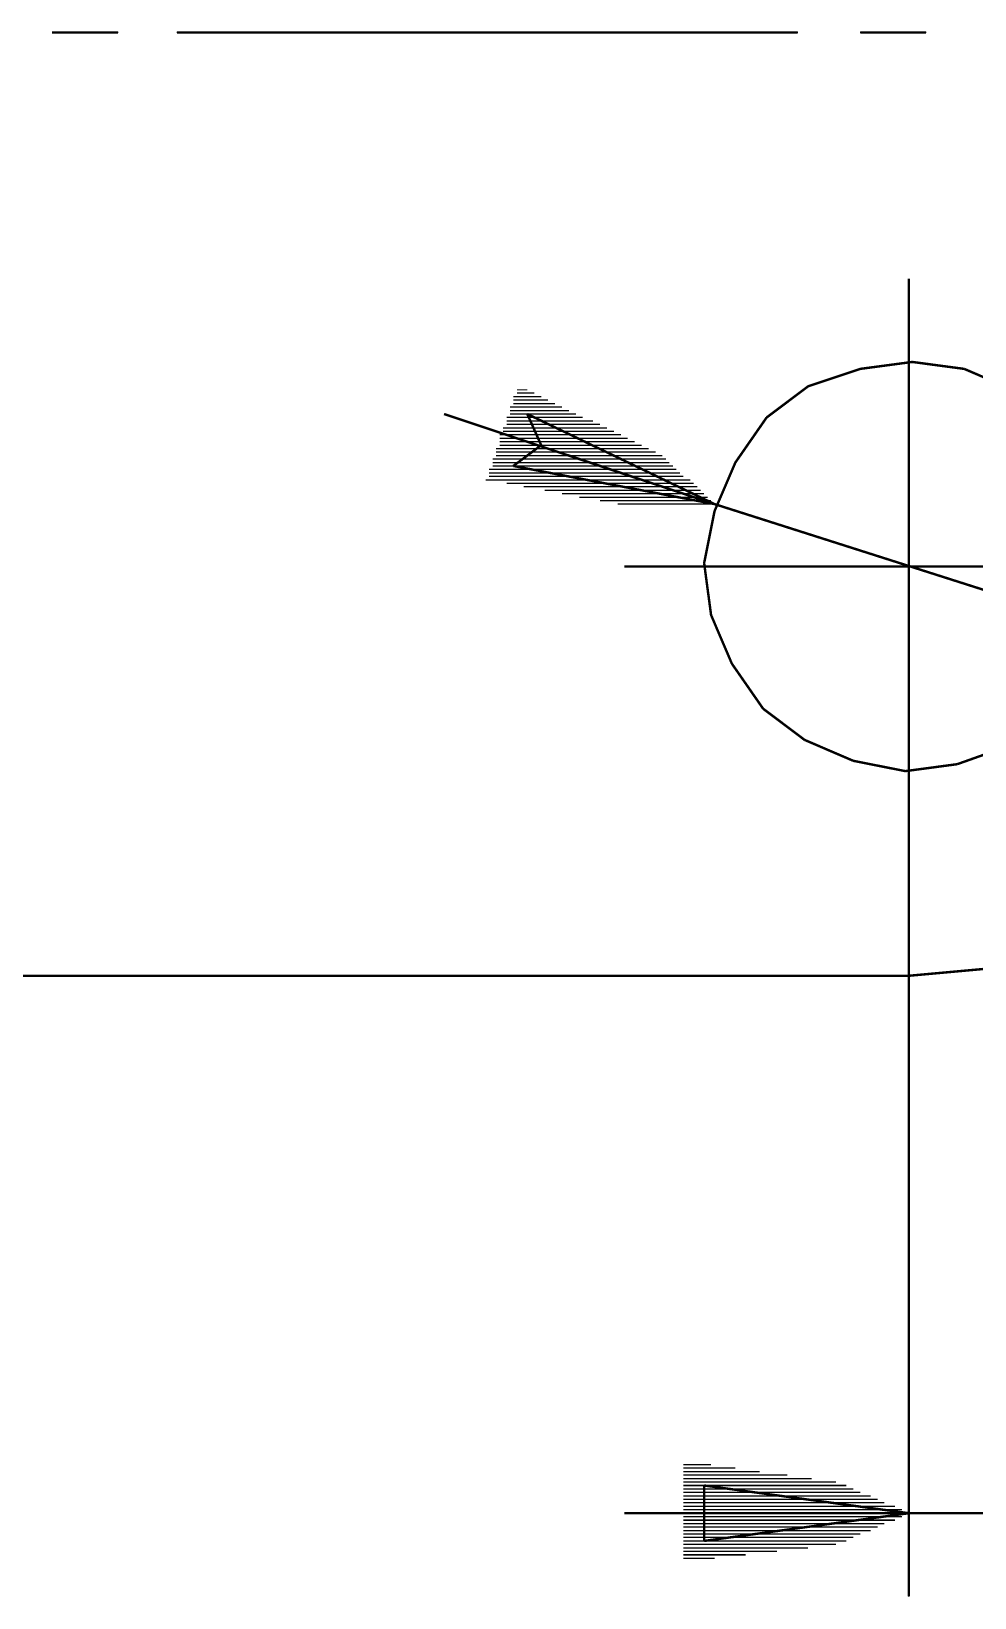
# Model space of a CAD drawing. Extents: x 0 to 74, y -1 to 105.
# Drawn here: x 39.39 to 47.52, y 55.41 to 68.91 of the extents above; entities that cross this region are included whole.
import ezdxf

# ---------------------------------------------------------------- set-up
doc = ezdxf.new("R2010")
doc.units = 0
doc.header["$MEASUREMENT"] = 0
doc.linetypes.add('atContinuous2', pattern=[0])
doc.layers.add('at_Entity', color=7, linetype='Continuous')

msp = doc.modelspace()

# ---------------------------------------------------------------- linework, layer by layer
at = {"layer": 'at_Entity', "color": 0, "linetype": 'atContinuous2'}
for p, q in [((40.134, 68.904), (39.566, 68.904)), ((45.996, 68.904), (40.642, 68.904)), ((47.102, 68.904), (46.534, 68.904)), ((46.953, 64.298), (46.953, 66.78)), ((46.534, 66.003), (46.983, 66.063)), ((46.983, 66.063), (47.431, 66.003)), ((46.085, 65.853), (46.534, 66.003)), ((47.431, 66.003), (47.85, 65.823)), ((45.727, 65.584), (46.085, 65.853)), ((42.945, 65.614), (45.278, 64.837)), ((43.663, 65.614), (45.278, 64.837)), ((43.783, 65.345), (43.663, 65.614)), ((45.457, 65.195), (45.727, 65.584)), ((43.543, 65.166), (43.783, 65.345)), ((45.278, 64.837), (43.543, 65.166)), ((45.278, 64.777), (45.457, 65.195)), ((45.188, 64.328), (45.278, 64.777)), ((48.657, 63.76), (45.278, 64.837)), ((45.248, 63.88), (45.188, 64.328)), ((46.953, 64.298), (44.5, 64.298)), ((46.953, 64.298), (49.435, 64.298)), ((46.953, 64.298), (46.953, 61.846)), ((46.953, 55.416), (46.953, 64.298)), ((57.181, 64.298), (46.953, 64.298)), ((45.427, 63.461), (45.248, 63.88)), ((45.697, 63.072), (45.427, 63.461)), ((46.055, 62.803), (45.697, 63.072)), ((46.474, 62.623), (46.055, 62.803)), ((47.79, 62.743), (47.371, 62.594)), ((46.923, 62.534), (46.474, 62.623)), ((47.371, 62.594), (46.923, 62.534)), ((47.611, 60.829), (46.953, 60.769)), ((46.953, 60.769), (39.207, 60.769)), ((45.188, 56.373), (46.953, 56.134)), ((45.188, 56.134), (45.188, 56.373)), ((44.5, 56.134), (46.953, 56.134)), ((45.188, 55.895), (45.188, 56.134)), ((46.953, 56.134), (45.188, 55.895)), ((50.482, 56.134), (46.953, 56.134))]:
    msp.add_line(p, q, dxfattribs=at)
at = {"layer": 'at_Entity', "color": 0}
for points in [[(39.566, 68.904, 0.0211, 0.0211, 0), (40.134, 68.904, 0.0211, 0.0211, 0)], [(40.642, 68.904, 0.0211, 0.0211, 0), (45.996, 68.904, 0.0211, 0.0211, 0)], [(46.534, 68.904, 0.0211, 0.0211, 0), (47.102, 68.904, 0.0211, 0.0211, 0)], [(46.953, 66.78, 0.0211, 0.0211, 0), (46.953, 64.298, 0.0211, 0.0211, 0)], [(46.983, 66.063, 0.0211, 0.0211, 0), (46.534, 66.003, 0.0211, 0.0211, 0)], [(47.431, 66.003, 0.0211, 0.0211, 0), (46.983, 66.063, 0.0211, 0.0211, 0)], [(46.534, 66.003, 0.0211, 0.0211, 0), (46.085, 65.853, 0.0211, 0.0211, 0)], [(47.85, 65.823, 0.0211, 0.0211, 0), (47.431, 66.003, 0.0211, 0.0211, 0)], [(46.085, 65.853, 0.0211, 0.0211, 0), (45.727, 65.584, 0.0211, 0.0211, 0)], [(45.278, 64.837, 0.0211, 0.0211, 0), (42.945, 65.614, 0.0211, 0.0211, 0)], [(45.278, 64.837, 0.0211, 0.0211, 0), (43.663, 65.614, 0.0211, 0.0211, 0)], [(43.663, 65.614, 0.0211, 0.0211, 0), (43.783, 65.345, 0.0211, 0.0211, 0)], [(43.693, 65.554, 0.0116, 0.0116, 0), (43.813, 65.554, 0.0116, 0.0116, 0)], [(43.693, 65.584, 0.00598, 0.00598, 0), (43.753, 65.584, 0.00598, 0.00598, 0)], [(43.723, 65.524, 0.0116, 0.0116, 0), (43.872, 65.524, 0.0116, 0.0116, 0)], [(45.727, 65.584, 0.0211, 0.0211, 0), (45.457, 65.195, 0.0211, 0.0211, 0)], [(43.723, 65.494, 0.0116, 0.0116, 0), (43.932, 65.494, 0.0116, 0.0116, 0)], [(43.753, 65.465, 0.0116, 0.0116, 0), (43.992, 65.465, 0.0116, 0.0116, 0)], [(43.753, 65.435, 0.0116, 0.0116, 0), (44.052, 65.435, 0.0116, 0.0116, 0)], [(43.783, 65.405, 0.0116, 0.0116, 0), (44.112, 65.405, 0.0116, 0.0116, 0)], [(43.783, 65.345, 0.0211, 0.0211, 0), (43.543, 65.166, 0.0211, 0.0211, 0)], [(43.663, 65.255, 0.0116, 0.0116, 0), (44.052, 65.255, 0.0116, 0.0116, 0)], [(43.723, 65.285, 0.0116, 0.0116, 0), (43.962, 65.285, 0.0116, 0.0116, 0)], [(43.753, 65.315, 0.0116, 0.0116, 0), (43.872, 65.315, 0.0116, 0.0116, 0)], [(43.783, 65.375, 0.0116, 0.0116, 0), (44.171, 65.375, 0.0116, 0.0116, 0)], [(43.783, 65.345, 0.0116, 0.0116, 0), (44.231, 65.345, 0.0116, 0.0116, 0)], [(43.872, 65.315, 0.0116, 0.0116, 0), (44.291, 65.315, 0.0116, 0.0116, 0)], [(43.962, 65.285, 0.0116, 0.0116, 0), (44.351, 65.285, 0.0116, 0.0116, 0)], [(44.052, 65.255, 0.0116, 0.0116, 0), (44.411, 65.255, 0.0116, 0.0116, 0)], [(43.543, 65.166, 0.0211, 0.0211, 0), (45.278, 64.837, 0.0211, 0.0211, 0)], [(43.543, 65.166, 0.0116, 0.0116, 0), (44.321, 65.166, 0.0116, 0.0116, 0)], [(43.603, 65.195, 0.0116, 0.0116, 0), (44.231, 65.195, 0.0116, 0.0116, 0)], [(43.633, 65.225, 0.0116, 0.0116, 0), (44.141, 65.225, 0.0116, 0.0116, 0)], [(43.723, 65.136, 0.0116, 0.0116, 0), (44.411, 65.136, 0.0116, 0.0116, 0)], [(44.141, 65.225, 0.0116, 0.0116, 0), (44.47, 65.225, 0.0116, 0.0116, 0)], [(44.231, 65.195, 0.0116, 0.0116, 0), (44.56, 65.195, 0.0116, 0.0116, 0)], [(44.321, 65.166, 0.0116, 0.0116, 0), (44.62, 65.166, 0.0116, 0.0116, 0)], [(44.411, 65.136, 0.0116, 0.0116, 0), (44.68, 65.136, 0.0116, 0.0116, 0)], [(45.457, 65.195, 0.0211, 0.0211, 0), (45.278, 64.777, 0.0211, 0.0211, 0)], [(43.872, 65.106, 0.0116, 0.0116, 0), (44.5, 65.106, 0.0116, 0.0116, 0)], [(44.022, 65.076, 0.0116, 0.0116, 0), (44.59, 65.076, 0.0116, 0.0116, 0)], [(44.201, 65.046, 0.0116, 0.0116, 0), (44.68, 65.046, 0.0116, 0.0116, 0)], [(44.351, 65.016, 0.0116, 0.0116, 0), (44.77, 65.016, 0.0116, 0.0116, 0)], [(44.5, 65.106, 0.0116, 0.0116, 0), (44.74, 65.106, 0.0116, 0.0116, 0)], [(44.5, 64.986, 0.0116, 0.0116, 0), (44.859, 64.986, 0.0116, 0.0116, 0)], [(44.59, 65.076, 0.0116, 0.0116, 0), (44.799, 65.076, 0.0116, 0.0116, 0)], [(44.68, 65.046, 0.0116, 0.0116, 0), (44.859, 65.046, 0.0116, 0.0116, 0)], [(44.77, 65.016, 0.0116, 0.0116, 0), (44.919, 65.016, 0.0116, 0.0116, 0)], [(44.859, 64.986, 0.0116, 0.0116, 0), (44.979, 64.986, 0.0116, 0.0116, 0)], [(44.65, 64.956, 0.0116, 0.0116, 0), (44.949, 64.956, 0.0116, 0.0116, 0)], [(44.829, 64.926, 0.0116, 0.0116, 0), (45.039, 64.926, 0.0116, 0.0116, 0)], [(44.949, 64.956, 0.00897, 0.00897, 0), (45.039, 64.956, 0.00897, 0.00897, 0)], [(44.979, 64.896, 0.0116, 0.0116, 0), (45.128, 64.896, 0.0116, 0.0116, 0)], [(45.039, 64.926, 0.00598, 0.00598, 0), (45.098, 64.926, 0.00598, 0.00598, 0)], [(45.128, 64.866, 0.00897, 0.00897, 0), (45.218, 64.866, 0.00897, 0.00897, 0)], [(45.128, 64.896, 0.00299, 0.00299, 0), (45.158, 64.896, 0.00299, 0.00299, 0)], [(45.278, 64.837, 0.0211, 0.0211, 0), (48.657, 63.76, 0.0211, 0.0211, 0)], [(45.278, 64.777, 0.0211, 0.0211, 0), (45.188, 64.328, 0.0211, 0.0211, 0)], [(44.5, 64.298, 0.0211, 0.0211, 0), (46.953, 64.298, 0.0211, 0.0211, 0)], [(45.188, 64.328, 0.0211, 0.0211, 0), (45.248, 63.88, 0.0211, 0.0211, 0)], [(49.435, 64.298, 0.0211, 0.0211, 0), (46.953, 64.298, 0.0211, 0.0211, 0)], [(46.953, 61.846, 0.0211, 0.0211, 0), (46.953, 64.298, 0.0211, 0.0211, 0)], [(46.953, 64.298, 0.0211, 0.0211, 0), (46.953, 55.416, 0.0211, 0.0211, 0)], [(46.953, 64.298, 0.0211, 0.0211, 0), (57.181, 64.298, 0.0211, 0.0211, 0)], [(45.248, 63.88, 0.0211, 0.0211, 0), (45.427, 63.461, 0.0211, 0.0211, 0)], [(45.427, 63.461, 0.0211, 0.0211, 0), (45.697, 63.072, 0.0211, 0.0211, 0)], [(45.697, 63.072, 0.0211, 0.0211, 0), (46.055, 62.803, 0.0211, 0.0211, 0)], [(46.055, 62.803, 0.0211, 0.0211, 0), (46.474, 62.623, 0.0211, 0.0211, 0)], [(47.371, 62.594, 0.0211, 0.0211, 0), (47.79, 62.743, 0.0211, 0.0211, 0)], [(46.474, 62.623, 0.0211, 0.0211, 0), (46.923, 62.534, 0.0211, 0.0211, 0)], [(46.923, 62.534, 0.0211, 0.0211, 0), (47.371, 62.594, 0.0211, 0.0211, 0)], [(46.953, 60.769, 0.0211, 0.0211, 0), (47.611, 60.829, 0.0211, 0.0211, 0)], [(39.207, 60.769, 0.0211, 0.0211, 0), (46.953, 60.769, 0.0211, 0.0211, 0)], [(46.953, 56.134, 0.0211, 0.0211, 0), (45.188, 56.373, 0.0211, 0.0211, 0)], [(45.188, 56.373, 0.0211, 0.0211, 0), (45.188, 56.134, 0.0211, 0.0211, 0)], [(45.188, 56.343, 0.0116, 0.0116, 0), (45.427, 56.343, 0.0116, 0.0116, 0)], [(45.188, 56.313, 0.0116, 0.0116, 0), (45.637, 56.313, 0.0116, 0.0116, 0)], [(45.188, 56.283, 0.0116, 0.0116, 0), (45.876, 56.283, 0.0116, 0.0116, 0)], [(45.188, 56.253, 0.0116, 0.0116, 0), (46.085, 56.253, 0.0116, 0.0116, 0)], [(45.188, 56.224, 0.0116, 0.0116, 0), (46.295, 56.224, 0.0116, 0.0116, 0)], [(45.188, 56.194, 0.0116, 0.0116, 0), (46.534, 56.194, 0.0116, 0.0116, 0)], [(46.953, 56.134, 0.0211, 0.0211, 0), (44.5, 56.134, 0.0211, 0.0211, 0)], [(45.188, 56.134, 0.0211, 0.0211, 0), (45.188, 55.895, 0.0211, 0.0211, 0)], [(45.188, 55.895, 0.0211, 0.0211, 0), (46.953, 56.134, 0.0211, 0.0211, 0)], [(45.188, 56.164, 0.0116, 0.0116, 0), (46.743, 56.164, 0.0116, 0.0116, 0)], [(45.188, 56.134, 0.0116, 0.0116, 0), (46.953, 56.134, 0.0116, 0.0116, 0)], [(45.188, 56.104, 0.0116, 0.0116, 0), (46.743, 56.104, 0.0116, 0.0116, 0)], [(45.188, 56.074, 0.0116, 0.0116, 0), (46.534, 56.074, 0.0116, 0.0116, 0)], [(46.953, 56.134, 0.0211, 0.0211, 0), (50.482, 56.134, 0.0211, 0.0211, 0)], [(45.188, 56.044, 0.0116, 0.0116, 0), (46.295, 56.044, 0.0116, 0.0116, 0)], [(45.188, 56.014, 0.0116, 0.0116, 0), (46.085, 56.014, 0.0116, 0.0116, 0)], [(45.188, 55.984, 0.0116, 0.0116, 0), (45.876, 55.984, 0.0116, 0.0116, 0)], [(45.188, 55.954, 0.0116, 0.0116, 0), (45.637, 55.954, 0.0116, 0.0116, 0)], [(45.188, 55.925, 0.0116, 0.0116, 0), (45.427, 55.925, 0.0116, 0.0116, 0)]]:
    msp.add_lwpolyline(points, format="xyseb", dxfattribs=at)
at = {"layer": 'at_Entity', "color": 7}
for points in [[(43.573, 65.794, 0.0116, 0.0116, 0), (43.723, 65.794, 0.0116, 0.0116, 0)], [(43.573, 65.823, 0.00897, 0.00897, 0), (43.663, 65.823, 0.00897, 0.00897, 0)], [(43.513, 65.674, 0.0116, 0.0116, 0), (43.962, 65.674, 0.0116, 0.0116, 0)], [(43.543, 65.764, 0.0116, 0.0116, 0), (43.783, 65.764, 0.0116, 0.0116, 0)], [(43.543, 65.734, 0.0116, 0.0116, 0), (43.842, 65.734, 0.0116, 0.0116, 0)], [(43.543, 65.704, 0.0116, 0.0116, 0), (43.902, 65.704, 0.0116, 0.0116, 0)], [(43.484, 65.584, 0.0116, 0.0116, 0), (44.141, 65.584, 0.0116, 0.0116, 0)], [(43.484, 65.554, 0.0116, 0.0116, 0), (44.231, 65.554, 0.0116, 0.0116, 0)], [(43.484, 65.524, 0.0116, 0.0116, 0), (44.291, 65.524, 0.0116, 0.0116, 0)], [(43.513, 65.644, 0.0116, 0.0116, 0), (44.022, 65.644, 0.0116, 0.0116, 0)], [(43.513, 65.614, 0.0116, 0.0116, 0), (44.082, 65.614, 0.0116, 0.0116, 0)], [(43.424, 65.435, 0.0116, 0.0116, 0), (44.47, 65.435, 0.0116, 0.0116, 0)], [(43.424, 65.405, 0.0116, 0.0116, 0), (44.53, 65.405, 0.0116, 0.0116, 0)], [(43.454, 65.494, 0.0116, 0.0116, 0), (44.351, 65.494, 0.0116, 0.0116, 0)], [(43.454, 65.465, 0.0116, 0.0116, 0), (44.411, 65.465, 0.0116, 0.0116, 0)], [(43.394, 65.315, 0.0116, 0.0116, 0), (44.71, 65.315, 0.0116, 0.0116, 0)], [(43.394, 65.285, 0.0116, 0.0116, 0), (44.77, 65.285, 0.0116, 0.0116, 0)], [(43.394, 65.255, 0.0116, 0.0116, 0), (44.829, 65.255, 0.0116, 0.0116, 0)], [(43.424, 65.375, 0.0116, 0.0116, 0), (44.59, 65.375, 0.0116, 0.0116, 0)], [(43.424, 65.345, 0.0116, 0.0116, 0), (44.65, 65.345, 0.0116, 0.0116, 0)], [(43.334, 65.136, 0.0116, 0.0116, 0), (44.949, 65.136, 0.0116, 0.0116, 0)], [(43.364, 65.225, 0.0116, 0.0116, 0), (44.859, 65.225, 0.0116, 0.0116, 0)], [(43.364, 65.195, 0.0116, 0.0116, 0), (44.889, 65.195, 0.0116, 0.0116, 0)], [(43.364, 65.166, 0.0116, 0.0116, 0), (44.919, 65.166, 0.0116, 0.0116, 0)], [(43.304, 65.046, 0.0116, 0.0116, 0), (45.069, 65.046, 0.0116, 0.0116, 0)], [(43.334, 65.106, 0.0116, 0.0116, 0), (44.979, 65.106, 0.0116, 0.0116, 0)], [(43.334, 65.076, 0.0116, 0.0116, 0), (45.009, 65.076, 0.0116, 0.0116, 0)], [(43.484, 65.016, 0.0116, 0.0116, 0), (45.098, 65.016, 0.0116, 0.0116, 0)], [(43.633, 64.986, 0.0116, 0.0116, 0), (45.128, 64.986, 0.0116, 0.0116, 0)], [(43.813, 64.956, 0.0116, 0.0116, 0), (45.158, 64.956, 0.0116, 0.0116, 0)], [(43.962, 64.926, 0.0116, 0.0116, 0), (45.188, 64.926, 0.0116, 0.0116, 0)], [(44.112, 64.896, 0.0116, 0.0116, 0), (45.218, 64.896, 0.0116, 0.0116, 0)], [(44.291, 64.866, 0.0116, 0.0116, 0), (45.248, 64.866, 0.0116, 0.0116, 0)], [(44.441, 64.837, 0.0116, 0.0116, 0), (45.278, 64.837, 0.0116, 0.0116, 0)], [(45.009, 56.553, 0.0116, 0.0116, 0), (45.248, 56.553, 0.0116, 0.0116, 0)], [(45.009, 56.523, 0.0116, 0.0116, 0), (45.457, 56.523, 0.0116, 0.0116, 0)], [(45.009, 56.493, 0.0116, 0.0116, 0), (45.667, 56.493, 0.0116, 0.0116, 0)], [(45.009, 56.463, 0.0116, 0.0116, 0), (45.906, 56.463, 0.0116, 0.0116, 0)], [(45.009, 56.433, 0.0116, 0.0116, 0), (46.115, 56.433, 0.0116, 0.0116, 0)], [(45.009, 56.403, 0.0116, 0.0116, 0), (46.325, 56.403, 0.0116, 0.0116, 0)], [(45.009, 56.373, 0.0116, 0.0116, 0), (46.414, 56.373, 0.0116, 0.0116, 0)], [(45.009, 56.343, 0.0116, 0.0116, 0), (46.474, 56.343, 0.0116, 0.0116, 0)], [(45.009, 56.313, 0.0116, 0.0116, 0), (46.534, 56.313, 0.0116, 0.0116, 0)], [(45.009, 56.283, 0.0116, 0.0116, 0), (46.624, 56.283, 0.0116, 0.0116, 0)], [(45.009, 56.253, 0.0116, 0.0116, 0), (46.684, 56.253, 0.0116, 0.0116, 0)], [(45.009, 56.224, 0.0116, 0.0116, 0), (46.743, 56.224, 0.0116, 0.0116, 0)], [(45.009, 56.194, 0.0116, 0.0116, 0), (46.833, 56.194, 0.0116, 0.0116, 0)], [(45.009, 56.164, 0.0116, 0.0116, 0), (46.893, 56.164, 0.0116, 0.0116, 0)], [(45.009, 56.134, 0.0116, 0.0116, 0), (46.953, 56.134, 0.0116, 0.0116, 0)], [(45.009, 56.104, 0.0116, 0.0116, 0), (46.893, 56.104, 0.0116, 0.0116, 0)], [(45.009, 56.074, 0.0116, 0.0116, 0), (46.833, 56.074, 0.0116, 0.0116, 0)], [(45.009, 56.044, 0.0116, 0.0116, 0), (46.743, 56.044, 0.0116, 0.0116, 0)], [(45.009, 56.014, 0.0116, 0.0116, 0), (46.684, 56.014, 0.0116, 0.0116, 0)], [(45.009, 55.984, 0.0116, 0.0116, 0), (46.624, 55.984, 0.0116, 0.0116, 0)], [(45.009, 55.954, 0.0116, 0.0116, 0), (46.534, 55.954, 0.0116, 0.0116, 0)], [(45.009, 55.925, 0.0116, 0.0116, 0), (46.474, 55.925, 0.0116, 0.0116, 0)], [(45.009, 55.895, 0.0116, 0.0116, 0), (46.414, 55.895, 0.0116, 0.0116, 0)], [(45.009, 55.865, 0.0116, 0.0116, 0), (46.325, 55.865, 0.0116, 0.0116, 0)], [(45.009, 55.835, 0.0116, 0.0116, 0), (46.085, 55.835, 0.0116, 0.0116, 0)], [(45.009, 55.805, 0.0116, 0.0116, 0), (45.816, 55.805, 0.0116, 0.0116, 0)], [(45.009, 55.775, 0.0116, 0.0116, 0), (45.547, 55.775, 0.0116, 0.0116, 0)], [(45.009, 55.745, 0.0116, 0.0116, 0), (45.278, 55.745, 0.0116, 0.0116, 0)]]:
    msp.add_lwpolyline(points, format="xyseb", dxfattribs=at)

doc.saveas('drawing.dxf')
